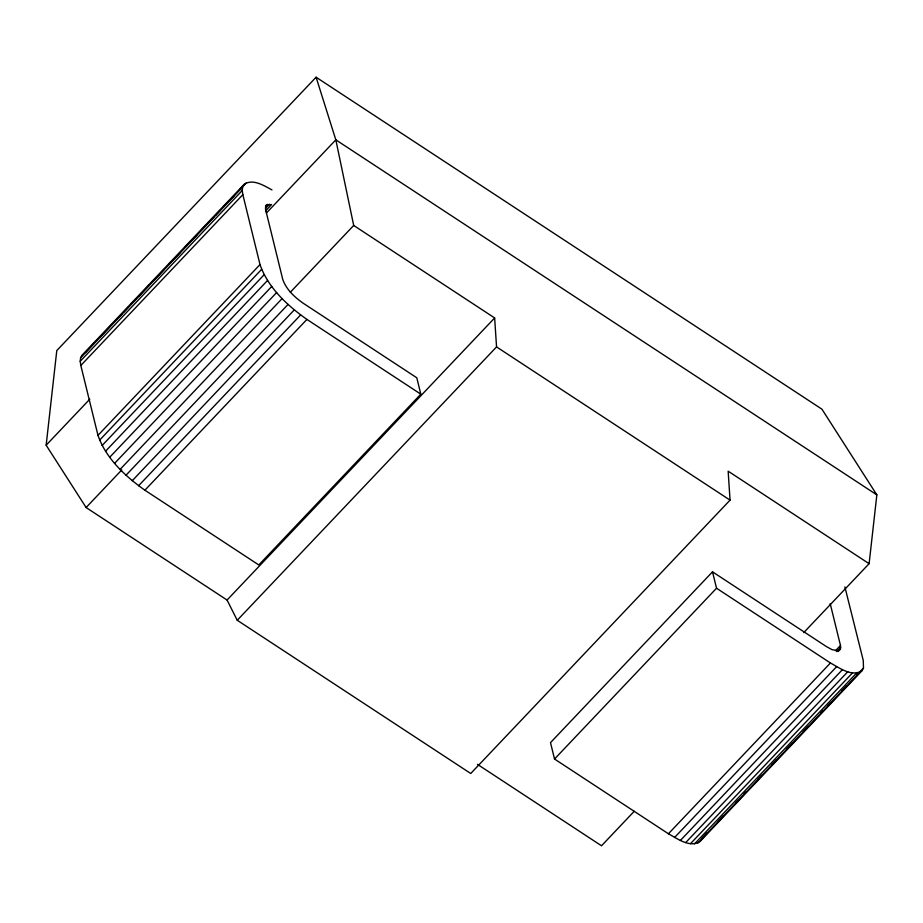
<?xml version="1.0" encoding="UTF-8"?>
<svg xmlns="http://www.w3.org/2000/svg" width="923" height="923" viewBox="0 0 923 923"><rect width="100%" height="100%" fill="white"/><g stroke="black" fill="none" stroke-linecap="round" stroke-linejoin="round"><path stroke-width="1.38" d="M869.108 563.688L728.155 471.18L730.047 500.139L470.742 773.497L237.246 620.268L227.07 600.042L86.104 507.535L46.15 445.198L56.788 350.578L316.093 77.22L821.92 409.166L876.85 494.878L869.108 563.688L803.702 632.647M265.616 210.825L271.547 204.571L266.401 204.964L265.616 206.083L265.616 209.613L282.784 279.519C286.257 289.487 294.495 297.044 302.894 303.021L416.792 377.772L420.819 394.167L258.809 564.957L144.899 490.217C125.297 476.268 106.064 458.627 97.988 435.368L80.82 365.462L80.209 361.297L80.589 357.87L81.962 355.286L243.984 184.496C252.706 178.243 263.909 185.661 271.962 189.896M420.819 394.167L306.921 319.416C287.318 305.478 268.085 287.838 260.009 264.566L242.841 194.661L242.23 190.496L242.611 187.081L243.984 184.496M830.181 603.561L840.484 645.5L840.484 649.031L838.43 650.784L832.073 649.677L826.42 646.585L712.51 571.833L550.5 742.634L554.527 759.029L668.425 833.769C677.47 838.684 689.885 848.191 700.096 841.418L862.117 670.617L863.49 668.033L863.259 660.453L844.891 586.936M85.285 352.551L94.169 343.183M100.099 336.93L111.948 324.435M115.906 320.269L121.836 314.016M123.809 311.939L128.747 306.724M130.72 304.648L135.658 299.433M138.623 296.318L149.491 284.861M154.429 279.646L164.317 269.239M169.255 264.024L180.123 252.579M185.062 247.364L196.911 234.869M200.868 230.704L205.806 225.5M207.779 223.412L213.709 217.17M215.682 215.082L220.62 209.879M223.585 206.752L234.454 195.295M239.392 190.092L246.314 182.8M80.589 357.87L242.611 187.081M80.209 361.297L242.23 190.496M80.82 365.462L242.841 194.661M265.697 206.417L267.67 204.329M265.455 208.367L269.412 204.202M46.15 445.198L89.796 399.186M266.378 213.04L335.822 139.835L316.093 77.22M97.988 435.368L260.009 264.566M99.58 440.179L261.601 269.378M102.118 445.509L264.14 274.719M105.534 451.243L267.555 280.442M109.745 457.22L271.766 286.43M114.648 463.311L276.669 292.522M120.128 469.357L282.138 298.567M86.104 507.535L121.778 469.922M290.26 292.314L353.694 225.454L335.822 139.835L876.85 494.878M126.036 475.207L288.057 304.417M132.243 480.721L294.252 309.932M138.577 485.763L300.598 314.974M144.899 490.217L306.921 319.416M227.07 600.042L494.647 317.95L353.694 225.454M237.246 620.268L496.551 346.91L494.647 317.95M554.527 759.029L716.536 588.228L712.51 571.833M634.228 811.294L601.519 845.78L477.433 764.336M835.546 650.703L840.484 645.5M836.792 651.626L840.749 647.461M838.511 651.107L840.484 649.031M668.425 833.769L830.446 662.979C839.492 667.883 851.906 677.39 862.117 670.617M674.575 837.507L836.596 666.718M680.401 840.449L842.422 669.66M685.754 842.526L847.775 671.725M690.508 843.668L852.529 672.879M694.546 843.864L856.567 673.075M701.468 838.834L707.399 832.581M718.267 821.124L723.205 815.92M736.046 802.375L738.019 800.299M743.95 794.045L745.922 791.969M757.783 779.462L761.729 775.297M771.616 764.89L776.555 759.675M786.431 749.268L792.361 743.015M803.229 731.558L808.167 726.355M821.009 712.81L822.981 710.733M827.919 705.53L830.885 702.403M841.753 690.946L846.691 685.743M856.579 675.324L863.49 668.033M697.776 843.114L859.786 672.313M496.551 346.91L730.047 500.139M716.536 588.228L830.446 662.979"/></g></svg>
